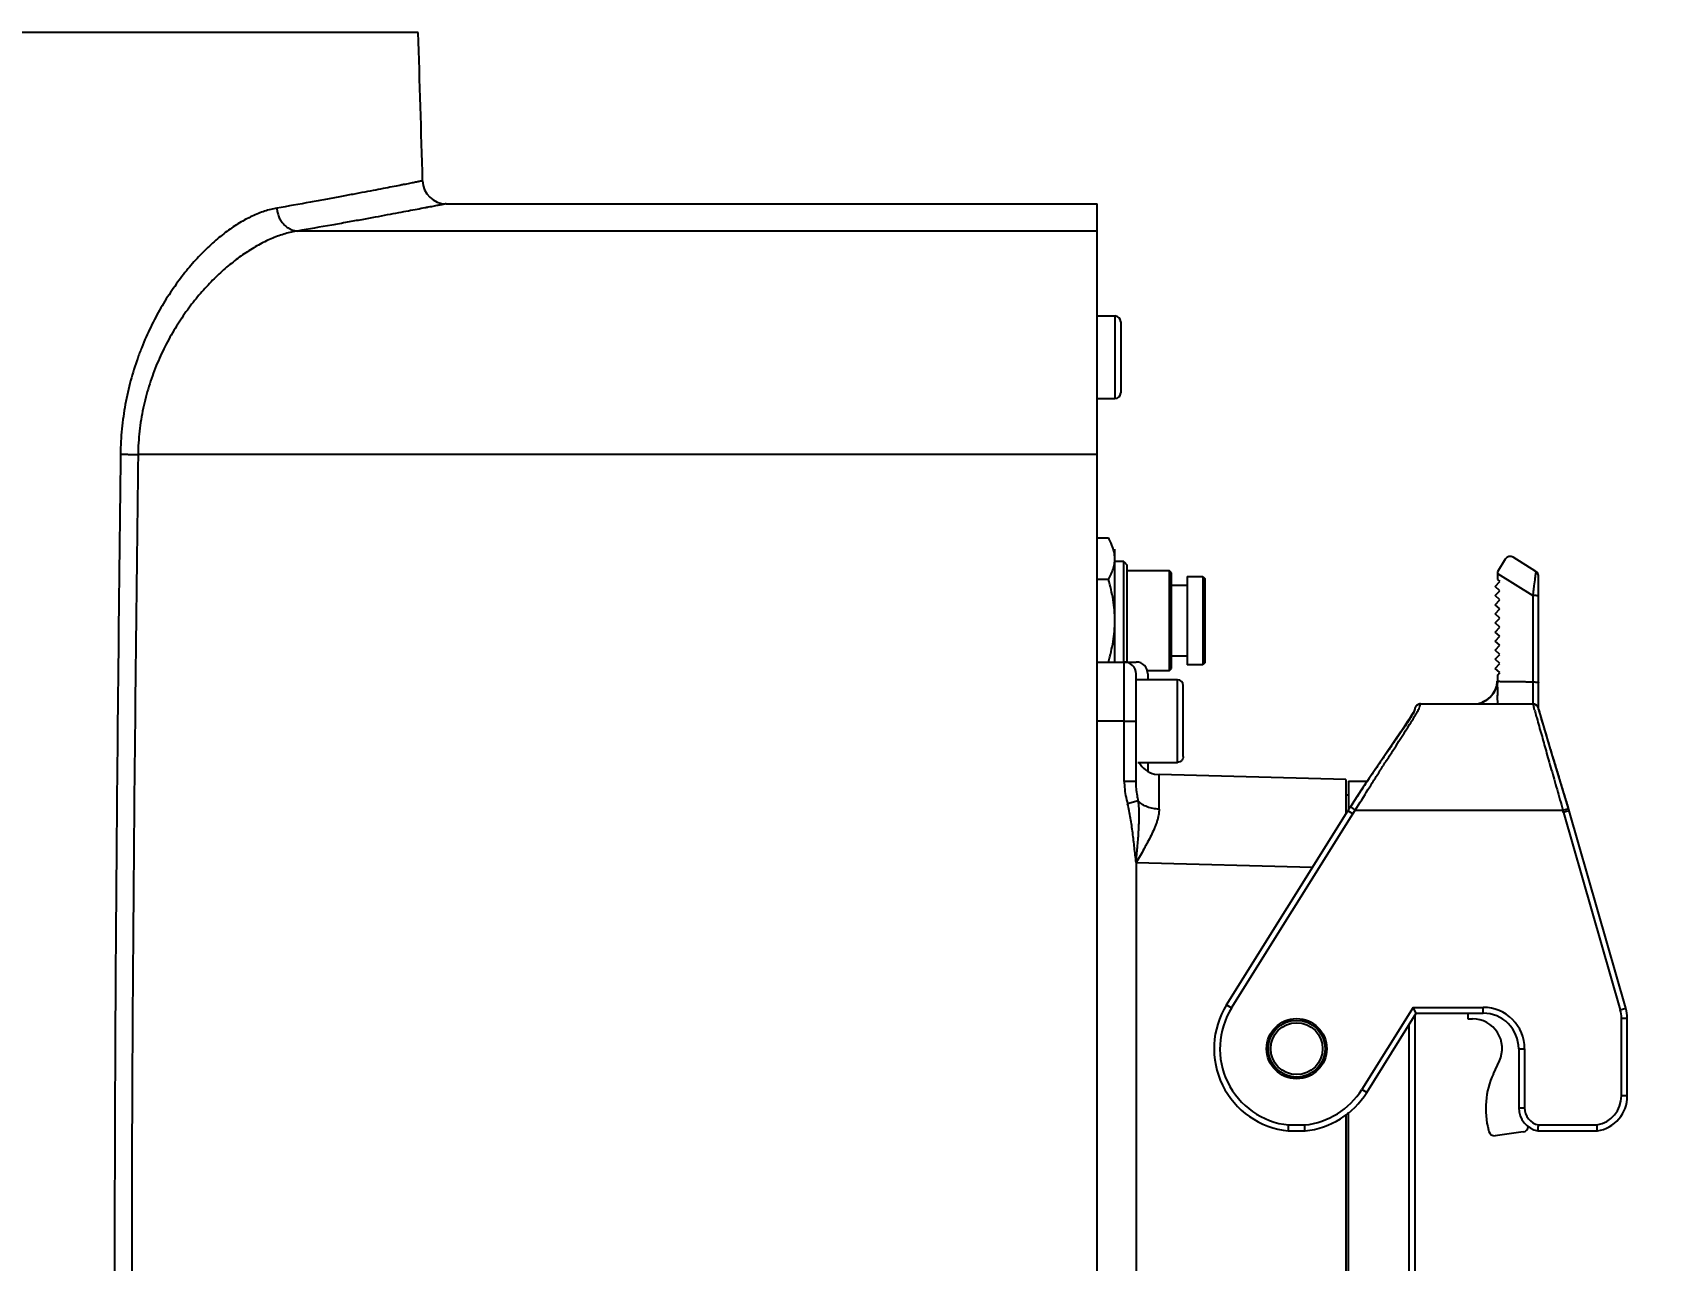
# Model space of a CAD drawing. Header units: millimetres. Extents: x 5828 to 6704, y 123 to 421.
# Drawn here: x 6562.44 to 6569.31, y 321.88 to 327.08 of the extents above; entities that cross this region are included whole.
import ezdxf

# ---------------------------------------------------------------- set-up
doc = ezdxf.new("R2010")
doc.units = ezdxf.units.MM
for name, color, linetype in [('外形图', 7, 'Continuous'), ('尺寸标注', 7, 'Continuous'), ('运动范围', 7, 'Continuous')]:
    doc.layers.add(name, color=color, linetype=linetype)
doc.styles.add('微软雅黑', font='msyh.ttc', dxfattribs={"height": 1.5})
doc.dimstyles.new('尺寸标注_1_20比例', dxfattribs={"dimtxt": 1.5, "dimasz": 1.25, "dimexe": 0.5, "dimexo": 0.4, "dimgap": 0.5, "dimtad": 1, "dimdec": 1, "dimlfac": 20, "dimdsep": 46, "dimtxsty": '微软雅黑', "dimcen": 0.09, "dimadec": 0, "dimazin": 0, "dimtp": 0.01, "dimtm": 0.01, "dimtfac": 1, "dimtdec": 1, "dimtofl": 0, "dimtmove": 0, "dimatfit": 3, "dimfxl": 1, "dimtolj": 1, "dimarcsym": 0})

# ---------------------------------------------------------------- blocks, each defined once
blk = doc.blocks.new('*D1138')
at = {"layer": 'Defpoints', "color": 0}
for p in [(6564.7628, 336.8553), (6566.9462, 316.8553), (6625.1281, 316.8553)]:
    blk.add_point(p, dxfattribs=at)
at = {"layer": '尺寸标注', "color": 0, "lineweight": -2}
for p, q in [((6565.1628, 336.8553), (6625.6281, 336.8553)), ((6625.1281, 335.6053), (6625.1281, 318.1053)), ((6567.3462, 316.8553), (6625.6281, 316.8553))]:
    blk.add_line(p, q, dxfattribs=at)
at = {"layer": '尺寸标注', "color": 0}
for points in [[(6625.3364, 335.6053), (6624.9197, 335.6053), (6625.1281, 336.8553)], [(6624.9197, 318.1053), (6625.3364, 318.1053), (6625.1281, 316.8553)]]:
    blk.add_solid(points, dxfattribs=at)
at = {"layer": '尺寸标注', "color": 0, "insert": (6623.8564, 326.8553), "char_height": 1.5, "attachment_point": 5, "rotation": 90, "style": '微软雅黑'}
blk.add_mtext('\\A1;\\A1;{\\fAlibaba PuHuiTi 3.0 55 Regular|b0|i0|c134|p18;400}', dxfattribs=at)
blk = doc.blocks.new('*D1143')
at = {"layer": 'Defpoints', "color": 0}
for p in [(6585.6452, 336.8553), (6559.0462, 313.4006), (6585.6452, 297.3862)]:
    blk.add_point(p, dxfattribs=at)
at = {"layer": '尺寸标注', "color": 0, "lineweight": -2}
for p, q in [((6585.6452, 336.4553), (6585.6452, 296.8862)), ((6559.0462, 313.0006), (6559.0462, 296.8862)), ((6560.2962, 297.3862), (6584.3952, 297.3862))]:
    blk.add_line(p, q, dxfattribs=at)
at = {"layer": '尺寸标注', "color": 0}
for points in [[(6560.2962, 297.5945), (6560.2962, 297.1779), (6559.0462, 297.3862)], [(6584.3952, 297.1779), (6584.3952, 297.5945), (6585.6452, 297.3862)]]:
    blk.add_solid(points, dxfattribs=at)
at = {"layer": '尺寸标注', "color": 0, "insert": (6572.0949, 298.6578), "char_height": 1.5, "attachment_point": 5, "style": '微软雅黑'}
blk.add_mtext('\\A1;\\A1;{\\fAlibaba PuHuiTi 3.0 55 Regular|b0|i0|c134|p18;532}', dxfattribs=at)
blk = doc.blocks.new('*D1157')
at = {"layer": 'Defpoints', "color": 0}
for p in [(6616.6112, 336.8553), (6559.0462, 313.0006), (6616.6112, 278.1994)]:
    blk.add_point(p, dxfattribs=at)
at = {"layer": '尺寸标注', "color": 0, "lineweight": -2}
for p, q in [((6616.6112, 336.4553), (6616.6112, 277.6994)), ((6559.0462, 312.6006), (6559.0462, 277.6994)), ((6560.2962, 278.1994), (6615.3612, 278.1994))]:
    blk.add_line(p, q, dxfattribs=at)
at = {"layer": '尺寸标注', "color": 0}
for points in [[(6560.2962, 278.4078), (6560.2962, 277.9911), (6559.0462, 278.1994)], [(6615.3612, 277.9911), (6615.3612, 278.4078), (6616.6112, 278.1994)]]:
    blk.add_solid(points, dxfattribs=at)
at = {"layer": '尺寸标注', "color": 0, "insert": (6587.8287, 279.479), "char_height": 1.5, "attachment_point": 5, "style": '微软雅黑'}
blk.add_mtext('\\A1;1151.3', dxfattribs=at)

msp = doc.modelspace()

# ---------------------------------------------------------------- linework, layer by layer
at = {"layer": '外形图', "linetype": 'ByBlock'}
for p, q in [((6564.0716, 327.081), (6554.0208, 327.081)), ((6564.1901, 326.3553), (6566.9462, 326.3553)), ((6566.9462, 316.8553), (6566.9462, 326.3553)), ((6566.9462, 326.2401), (6563.5606, 326.2401)), ((6566.9462, 325.8803), (6567.0212, 325.8803)), ((6567.0212, 325.8803), (6567.0212, 325.5303)), ((6567.0462, 325.8553), (6567.0462, 325.5553)), ((6566.9462, 325.5303), (6567.0212, 325.5303)), ((6566.9462, 325.2933), (6562.8851, 325.2933)), ((6566.9941, 324.9398), (6566.9462, 324.9398)), ((6567.0212, 324.4148), (6567.0212, 324.8929)), ((6567.0587, 324.8398), (6567.0212, 324.8398)), ((6567.0587, 324.8398), (6567.0737, 324.8248)), ((6567.0587, 324.4148), (6567.0587, 324.8398)), ((6567.0737, 324.4148), (6567.0737, 324.8248)), ((6568.674, 324.8506), (6568.6408, 324.7974)), ((6568.804, 324.7988), (6568.7084, 324.8585)), ((6566.9941, 324.7648), (6566.9462, 324.7648)), ((6567.0737, 324.8023), (6567.2507, 324.8023)), ((6567.2607, 324.7923), (6567.2507, 324.8023)), ((6567.2507, 324.8023), (6567.2507, 324.3773)), ((6567.2607, 324.3873), (6567.2607, 324.7923)), ((6567.3272, 324.7773), (6567.3937, 324.7773)), ((6567.3272, 324.7773), (6567.3272, 324.4023)), ((6567.3937, 324.7773), (6567.4037, 324.7673)), ((6567.3937, 324.7773), (6567.3937, 324.4023)), ((6567.4037, 324.4123), (6567.4037, 324.7673)), ((6568.6316, 324.7344), (6568.6508, 324.7552)), ((6568.6408, 324.7974), (6568.6408, 324.7644)), ((6568.6408, 324.7898), (6568.7908, 324.6961)), ((6568.6408, 324.7644), (6568.6508, 324.7552)), ((6568.804, 324.7988), (6568.8101, 324.7934)), ((6568.804, 324.7988), (6568.8101, 324.7934)), ((6568.8158, 324.2176), (6568.8158, 324.7776)), ((6567.2607, 324.7398), (6567.3272, 324.7398)), ((6568.6508, 324.7167), (6568.6316, 324.7344)), ((6568.6316, 324.6959), (6568.6508, 324.7167)), ((6568.6508, 324.6782), (6568.6316, 324.6959)), ((6568.6316, 324.6574), (6568.6508, 324.6782)), ((6568.7908, 324.6961), (6568.7908, 324.2373)), ((6568.7959, 324.7377), (6568.794, 324.7219)), ((6568.6508, 324.6397), (6568.6316, 324.6574)), ((6568.6316, 324.6189), (6568.6508, 324.6397)), ((6568.6508, 324.6012), (6568.6316, 324.6189)), ((6568.6316, 324.5804), (6568.6508, 324.6012)), ((6568.6508, 324.5627), (6568.6316, 324.5804)), ((6568.6316, 324.5419), (6568.6508, 324.5627)), ((6568.6508, 324.5242), (6568.6316, 324.5419)), ((6568.6316, 324.5034), (6568.6508, 324.5242)), ((6568.6508, 324.4857), (6568.6316, 324.5034)), ((6568.6316, 324.4649), (6568.6508, 324.4857)), ((6566.9462, 324.4148), (6567.1112, 324.4148)), ((6567.0612, 324.3867), (6567.0612, 324.4143)), ((6567.3272, 324.4398), (6567.2607, 324.4398)), ((6567.3937, 324.4023), (6567.3272, 324.4023)), ((6567.4037, 324.4123), (6567.3937, 324.4023)), ((6568.6508, 324.4472), (6568.6316, 324.4649)), ((6568.6316, 324.4264), (6568.6508, 324.4472)), ((6568.6508, 324.4087), (6568.6316, 324.4264)), ((6568.6316, 324.3879), (6568.6508, 324.4087)), ((6567.0612, 324.1646), (6567.0612, 324.3867)), ((6567.1112, 323.9084), (6567.1112, 324.3648)), ((6567.2862, 324.3398), (6567.1112, 324.3398)), ((6567.2507, 324.3773), (6567.1612, 324.3773)), ((6567.1612, 324.3648), (6567.1612, 324.3398)), ((6567.2507, 324.3773), (6567.2607, 324.3873)), ((6567.2862, 323.9898), (6567.2862, 324.3398)), ((6568.6508, 324.3703), (6568.6316, 324.3879)), ((6568.6408, 324.3593), (6568.6508, 324.3703)), ((6568.6408, 324.3594), (6568.6408, 324.3335)), ((6568.6408, 324.3335), (6568.6409, 324.3247)), ((6567.3112, 324.0148), (6567.3112, 324.3148)), ((6568.6098, 324.2654), (6568.6074, 324.2631)), ((6568.6242, 324.283), (6568.62, 324.2769)), ((6568.6251, 324.2844), (6568.6214, 324.2788)), ((6568.6291, 324.2915), (6568.6251, 324.2844)), ((6568.6318, 324.2973), (6568.629, 324.2914)), ((6568.6345, 324.3041), (6568.6318, 324.2974)), ((6568.6366, 324.311), (6568.6343, 324.3036)), ((6568.6368, 324.3117), (6568.6345, 324.3041)), ((6568.6385, 324.3189), (6568.6366, 324.311)), ((6568.6401, 324.3283), (6568.6385, 324.3189)), ((6568.6414, 324.3247), (6568.6409, 324.3275)), ((6568.3157, 324.2373), (6568.7909, 324.2373)), ((6568.7913, 324.2373), (6568.7909, 324.2373)), ((6568.7964, 324.2367), (6568.7909, 324.2373)), ((6568.7932, 324.2372), (6568.7913, 324.2373)), ((6568.8042, 324.2335), (6568.7932, 324.2372)), ((6568.8043, 324.2335), (6568.7964, 324.2367)), ((6568.8236, 324.1905), (6568.8158, 324.2176)), ((6568.8161, 324.2125), (6568.816, 324.2128)), ((6568.8203, 324.2021), (6568.8163, 324.2158)), ((6568.8179, 324.2104), (6568.817, 324.2135)), ((6567.0612, 324.1645), (6566.9462, 324.1644)), ((6567.0612, 324.1646), (6567.1112, 324.1648)), ((6567.0612, 323.9084), (6567.0612, 324.1645)), ((6568.242, 324.1337), (6568.2246, 324.1079)), ((6568.2537, 324.1513), (6568.2402, 324.131)), ((6568.261, 324.1624), (6568.252, 324.1487)), ((6568.2789, 324.1907), (6568.269, 324.1748)), ((6568.8666, 324.0461), (6568.8234, 324.1912)), ((6568.2131, 324.091), (6568.157, 324.0086)), ((6568.2311, 324.1175), (6568.2069, 324.0819)), ((6567.1189, 323.9898), (6567.2862, 323.9898)), ((6567.1612, 323.9898), (6567.1612, 323.9514)), ((6568.166, 324.0217), (6568.1306, 323.9699)), ((6568.9426, 323.7945), (6568.8666, 324.0461)), ((6567.1894, 323.9404), (6567.2086, 323.938)), ((6567.9987, 323.9173), (6567.2086, 323.938)), ((6568.1081, 323.9368), (6568.0732, 323.8846)), ((6568.1332, 323.9737), (6568.1052, 323.9325)), ((6567.1112, 323.9084), (6567.0612, 323.9084)), ((6567.9987, 323.9173), (6567.9987, 323.7699)), ((6567.9987, 323.8523), (6568.0112, 323.8523)), ((6568.0112, 323.9098), (6568.09, 323.9098)), ((6568.0112, 323.9098), (6568.0112, 323.7873)), ((6568.0732, 323.8846), (6568.0461, 323.8434)), ((6567.1205, 323.8274), (6567.0752, 323.8146)), ((6567.4944, 322.9628), (6568.008, 323.7848)), ((6568.0185, 323.8009), (6568.008, 323.7848)), ((6568.0292, 323.7715), (6568.008, 323.7848)), ((6568.0461, 323.8434), (6568.0185, 323.8009)), ((6568.0185, 323.8009), (6568.0394, 323.7873)), ((6568.0292, 323.7715), (6568.0394, 323.7873)), ((6568.0394, 323.7873), (6568.9187, 323.7873)), ((6568.9187, 323.7873), (6568.9426, 323.7945)), ((6568.9216, 323.7776), (6568.9187, 323.7873)), ((6568.9337, 323.7812), (6568.9216, 323.7776)), ((6568.9456, 323.7848), (6568.9337, 323.7812)), ((6568.9436, 323.7913), (6568.9426, 323.7945)), ((6568.9456, 323.7848), (6568.9436, 323.7913)), ((6569.1854, 322.9484), (6568.9456, 323.7848)), ((6567.5156, 322.9496), (6568.0292, 323.7715)), ((6568.9216, 323.7776), (6569.1614, 322.9415)), ((6567.1112, 323.5657), (6567.8588, 323.546)), ((6567.1112, 323.5657), (6567.1112, 319.6139)), ((6567.4944, 322.9628), (6567.5156, 322.9496)), ((6568.2838, 322.9523), (6568.0668, 322.6051)), ((6568.088, 322.5919), (6568.2976, 322.9273)), ((6568.2838, 322.9523), (6568.5812, 322.9523)), ((6568.2976, 322.9273), (6568.2838, 322.9523)), ((6568.2912, 322.917), (6568.2912, 320.2626)), ((6568.2976, 322.9273), (6568.5812, 322.9273)), ((6568.516, 322.9273), (6568.5161, 322.9034)), ((6568.5161, 322.9034), (6568.5361, 322.9034)), ((6568.5812, 322.9398), (6568.5812, 322.9523)), ((6568.5812, 322.9273), (6568.5812, 322.9398)), ((6569.1614, 322.9415), (6569.1854, 322.9484)), ((6569.1662, 322.9071), (6569.1912, 322.9071)), ((6569.1662, 322.5773), (6569.1662, 322.9071)), ((6569.1912, 322.5773), (6569.1912, 322.9071)), ((6568.2658, 322.8764), (6568.2658, 320.3032)), ((6568.7312, 322.7773), (6568.7562, 322.7773)), ((6568.7312, 322.7773), (6568.7312, 322.5273)), ((6568.7562, 322.7773), (6568.7562, 322.5273)), ((6568.6242, 322.671), (6568.6496, 322.7257)), ((6568.088, 322.5919), (6568.0668, 322.6051)), ((6569.1912, 322.5773), (6569.1662, 322.5773)), ((6567.9987, 322.4981), (6567.9987, 320.6816)), ((6568.0112, 320.6717), (6568.0112, 322.508)), ((6568.7312, 322.5273), (6568.7562, 322.5273)), ((6567.7557, 322.4291), (6567.8267, 322.4291)), ((6567.757, 322.4541), (6567.8254, 322.4541)), ((6568.6036, 322.4325), (6568.6051, 322.427)), ((6568.75, 322.4246), (6568.6317, 322.4086)), ((6568.8123, 322.4291), (6569.0644, 322.4291)), ((6568.8148, 322.4541), (6569.0625, 322.4542))]:
    msp.add_line(p, q, dxfattribs=at)
for points in [[(6568.6073, 324.2631), (6568.6055, 324.2614), (6568.6002, 324.2572), (6568.5948, 324.2534), (6568.5892, 324.25)], [(6568.6074, 324.2631), (6568.604, 324.2601), (6568.5992, 324.2564), (6568.5943, 324.2531)], [(6568.6214, 324.2788), (6568.6174, 324.2735), (6568.6131, 324.2687), (6568.6098, 324.2654)], [(6568.629, 324.2914), (6568.6281, 324.2896), (6568.6242, 324.283)], [(6568.2908, 324.2153), (6568.2907, 324.2149), (6568.2905, 324.2143), (6568.2903, 324.2134), (6568.2899, 324.2121), (6568.2893, 324.2105), (6568.2884, 324.2084), (6568.2872, 324.2058), (6568.2857, 324.2027), (6568.2838, 324.1992), (6568.2815, 324.1952), (6568.2789, 324.1907)], [(6568.2941, 324.2249), (6568.2917, 324.2196), (6568.291, 324.2168), (6568.2908, 324.2153)], [(6568.3073, 324.2359), (6568.3024, 324.2335), (6568.2979, 324.2299), (6568.2941, 324.2249)], [(6568.3157, 324.2373), (6568.3123, 324.2371), (6568.3073, 324.2359)], [(6568.5893, 324.2501), (6568.5836, 324.2471), (6568.5779, 324.2446), (6568.5763, 324.244)], [(6568.5842, 324.2474), (6568.5792, 324.2451), (6568.5763, 324.244)], [(6568.8163, 324.216), (6568.8156, 324.2184), (6568.8145, 324.2212), (6568.8117, 324.2265), (6568.8042, 324.2335)], [(6568.8163, 324.2158), (6568.8158, 324.2177), (6568.8151, 324.2198), (6568.8138, 324.2228), (6568.8105, 324.228), (6568.8043, 324.2335)], [(6568.269, 324.1748), (6568.2652, 324.1688), (6568.261, 324.1624)]]:
    msp.add_lwpolyline(points, dxfattribs=at)
for radius in [0.1275, 0.12, 0.11]:
    msp.add_circle((6567.7912, 322.7773), radius, dxfattribs=at)
for centre, radius, start, end in [((6338.7433, 320.1286), 225.4355, 1.607466, 1.767292), ((6564.1901, 326.4553), 0.1, 181.6084, 270), ((6567.0212, 325.8553), 0.025, 0, 90), ((6567.0212, 325.5553), 0.025, 270, 0), ((6568.6952, 324.8373), 0.025, 58, 147.9996), ((6575.4501, 323.9118), 6.7052, 172.63878, 172.92438), ((6568.7908, 324.7776), 0.025, 0, 39.36516), ((6567.0612, 324.3648), 0.05, 0, 90), ((6567.1112, 324.3648), 0.05, 0, 90), ((6567.2862, 324.3148), 0.025, 0, 90), ((6568.5408, 324.3373), 0.1, 270.00168, 357.80029), ((6565.3952, 323.2705), 3.5309, 15.44682, 15.6381), ((6595.2643, 331.5719), 27.4704, 195.61467, 195.76692), ((6542.3847, 316.21), 27.6168, 16.61299, 16.75913), ((6567.2112, 324.038), 0.1, 209.00229, 257.37763), ((6575.8051, 318.7587), 9.2767, 146.53448, 147.07513), ((6546.7599, 317.1356), 23.1607, 16.70886, 16.84614), ((6567.7912, 322.7773), 0.35, 148, 264.17769), ((6567.7912, 322.7773), 0.325, 147.98995, 263.95924), ((6568.5362, 322.7784), 0.125, 335.07622, 90.07622), ((6568.5812, 322.7773), 0.175, 359.9986, 90.00561), ((6568.5812, 322.7773), 0.15, 0, 90.00602), ((6569.0412, 322.9071), 0.125, 0.00078, 16.0026), ((6569.0412, 322.9071), 0.15, 0, 16), ((6568.9416, 322.5235), 0.35, 155.07622, 195.07622), ((6567.7912, 322.7773), 0.325, 276.03899, 328.0018), ((6567.7912, 322.7773), 0.35, 275.82222, 328), ((6569.0412, 322.5773), 0.125, 279.82321, 0.00044), ((6569.0412, 322.5773), 0.15, 278.89869, 0), ((6568.8312, 322.5273), 0.1, 180, 259.09589), ((6568.8312, 322.5273), 0.075, 179.99593, 257.40223), ((6568.6292, 322.4335), 0.025, 195.07622, 275.60369), ((6568.7467, 322.4493), 0.025, 277.67622, 354.74987)]:
    msp.add_arc(centre, radius, start, end, dxfattribs=at)
for points, knots in [([(6564.0902, 326.4525), (6564.0902, 326.4525), (6564.0901, 326.4525), (6564.09, 326.4524), (6564.0898, 326.4524), (6564.0895, 326.4523), (6564.0892, 326.4523), (6564.0886, 326.4521), (6564.0876, 326.452), (6564.0862, 326.4517), (6564.0845, 326.4513), (6564.0825, 326.4509), (6564.0802, 326.4505), (6564.0776, 326.45), (6564.0735, 326.4492), (6564.0676, 326.448), (6564.0596, 326.4464), (6564.0503, 326.4446), (6564.0399, 326.4425), (6564.0282, 326.4402), (6564.0153, 326.4377), (6563.9957, 326.4338), (6563.9682, 326.4285), (6563.9316, 326.4214), (6563.8902, 326.4134), (6563.8441, 326.4047), (6563.7933, 326.3951), (6563.738, 326.3847), (6563.678, 326.3737), (6563.5892, 326.3575), (6563.5203, 326.3452), (6563.4729, 326.3369)], [0, 0, 0, 0, 0.000063, 0.00025, 0.000563, 0.001002, 0.001565, 0.002253, 0.004006, 0.006259, 0.009012, 0.012265, 0.016018, 0.020271, 0.025023, 0.036023, 0.049015, 0.063995, 0.080959, 0.099902, 0.120817, 0.1437, 0.195336, 0.25475, 0.321871, 0.396622, 0.478917, 0.56866, 0.665752, 0.770084, 1, 1, 1, 1]), ([(6563.4729, 326.3369), (6563.4554, 326.3339), (6563.4291, 326.3271), (6563.3946, 326.3146), (6563.3682, 326.3031), (6563.3415, 326.2897), (6563.3147, 326.2744), (6563.2879, 326.2572), (6563.261, 326.2382), (6563.2342, 326.2174), (6563.198, 326.1869), (6563.1532, 326.1441), (6563.1106, 326.0969), (6563.0772, 326.0559), (6563.0437, 326.0115), (6563.0033, 325.9518), (6562.9586, 325.8744), (6562.925, 325.8053), (6562.9005, 325.747), (6562.8773, 325.6856), (6562.8524, 325.6056), (6562.8336, 325.5226), (6562.8226, 325.4542), (6562.8163, 325.4019), (6562.8123, 325.349), (6562.8112, 325.3136), (6562.811, 325.2958)], [0, 0, 0, 0, 0.040488, 0.061714, 0.083649, 0.106324, 0.129766, 0.153992, 0.179013, 0.204833, 0.231455, 0.287091, 0.345902, 0.376488, 0.407846, 0.472834, 0.540791, 0.611607, 0.648048, 0.685141, 0.761136, 0.839273, 0.879012, 0.9191, 0.959459, 1, 1, 1, 1]), ([(6563.4729, 326.3369), (6563.4733, 326.3307), (6563.4751, 326.3183), (6563.4808, 326.3005), (6563.4893, 326.2841), (6563.5002, 326.2696), (6563.5133, 326.2575), (6563.5256, 326.2497), (6563.5361, 326.2451), (6563.5441, 326.2426), (6563.5523, 326.2408), (6563.5578, 326.2403), (6563.5606, 326.2401)], [0, 0, 0, 0, 0.131298, 0.262221, 0.391747, 0.519016, 0.643447, 0.764827, 0.824495, 0.883514, 0.941978, 1, 1, 1, 1]), ([(6564.1901, 326.3553), (6564.1901, 326.3553), (6564.1901, 326.3553), (6564.1899, 326.3552), (6564.1897, 326.3552), (6564.1895, 326.3551), (6564.1891, 326.3551), (6564.1885, 326.355), (6564.1875, 326.3548), (6564.1861, 326.3545), (6564.1844, 326.3542), (6564.1823, 326.3538), (6564.18, 326.3533), (6564.1773, 326.3528), (6564.1731, 326.352), (6564.1671, 326.3508), (6564.1589, 326.3492), (6564.1495, 326.3474), (6564.1388, 326.3453), (6564.1269, 326.3431), (6564.1138, 326.3405), (6564.0938, 326.3367), (6564.0657, 326.3314), (6564.0283, 326.3243), (6563.9861, 326.3164), (6563.9391, 326.3076), (6563.8873, 326.2981), (6563.8308, 326.2878), (6563.7697, 326.2767), (6563.6791, 326.2606), (6563.6089, 326.2484), (6563.5606, 326.2401)], [0, 0, 0, 0, 0.000063, 0.000251, 0.000564, 0.001003, 0.001567, 0.002256, 0.004009, 0.006263, 0.009017, 0.012272, 0.016026, 0.020279, 0.025033, 0.036037, 0.049034, 0.06402, 0.08099, 0.099939, 0.120862, 0.143751, 0.1954, 0.254827, 0.32196, 0.39672, 0.479018, 0.56876, 0.665842, 0.770156, 1, 1, 1, 1]), ([(6563.5606, 326.2401), (6563.5431, 326.2374), (6563.5074, 326.2293), (6563.4544, 326.2104), (6563.4007, 326.1848), (6563.3467, 326.1526), (6563.2927, 326.114), (6563.2392, 326.0691), (6563.1867, 326.018), (6563.1356, 325.9606), (6563.0867, 325.8971), (6563.0406, 325.8273), (6562.9984, 325.7514), (6562.9609, 325.6694), (6562.9295, 325.5817), (6562.9095, 325.5049), (6562.8976, 325.4413), (6562.8909, 325.3925), (6562.8866, 325.3431), (6562.8854, 325.31), (6562.8851, 325.2933)], [0, 0, 0, 0, 0.042713, 0.087794, 0.135486, 0.185918, 0.239153, 0.295203, 0.354061, 0.415703, 0.480104, 0.54723, 0.617034, 0.689434, 0.764277, 0.841294, 0.880502, 0.920078, 0.959942, 1, 1, 1, 1]), ([(6562.811, 325.2958), (6562.8037, 324.6593), (6562.7934, 323.7043), (6562.786, 322.4309), (6562.7851, 321.4755), (6562.79, 320.52), (6562.8022, 319.5644), (6562.8229, 318.609), (6562.843, 317.9721), (6562.8549, 317.6538)], [0, 0, 0, 0, 0.249878, 0.374856, 0.499857, 0.624875, 0.749907, 0.87495, 1, 1, 1, 1]), ([(6562.811, 325.2958), (6562.8161, 325.2955), (6562.8273, 325.2949), (6562.8451, 325.2942), (6562.8647, 325.2937), (6562.8782, 325.2934), (6562.8851, 325.2933)], [0, 0, 0, 0, 0.209448, 0.453141, 0.720524, 1, 1, 1, 1]), ([(6562.8851, 325.2933), (6562.8775, 324.6571), (6562.8667, 323.7026), (6562.8588, 322.4298), (6562.8576, 321.4749), (6562.8624, 320.5199), (6562.8725, 319.724), (6562.8849, 319.0873), (6562.8965, 318.6098), (6562.9105, 318.1324), (6562.9216, 317.8141), (6562.9275, 317.655)], [0, 0, 0, 0, 0.249874, 0.374852, 0.499852, 0.624871, 0.749904, 0.812425, 0.874949, 0.937474, 1, 1, 1, 1]), ([(6567.0089, 324.9101), (6567.0079, 324.9126), (6567.0035, 324.9228), (6566.9983, 324.9326), (6566.9941, 324.9398)], [0, 0, 0, 0, 0.24569, 1, 1, 1, 1]), ([(6567.0212, 324.8523), (6567.0212, 324.8621), (6567.0189, 324.8819), (6567.0127, 324.9008), (6567.0089, 324.9101)], [0, 0, 0, 0, 0.492265, 1, 1, 1, 1]), ([(6566.9941, 324.7648), (6566.9982, 324.7718), (6567.0056, 324.7859), (6567.0143, 324.8077), (6567.0199, 324.8299), (6567.0212, 324.8449), (6567.0212, 324.8523)], [0, 0, 0, 0, 0.261623, 0.514472, 0.759587, 1, 1, 1, 1]), ([(6567.0212, 324.5898), (6567.0212, 324.6046), (6567.0199, 324.6342), (6567.0126, 324.693), (6567.0023, 324.7364), (6566.9941, 324.7648)], [0, 0, 0, 0, 0.250052, 0.500121, 1, 1, 1, 1]), ([(6568.804, 324.7988), (6568.804, 324.7988), (6568.804, 324.7987), (6568.804, 324.7987), (6568.8039, 324.7985), (6568.8039, 324.7982), (6568.8038, 324.7977), (6568.8036, 324.7968), (6568.8035, 324.7958), (6568.8033, 324.7945), (6568.8031, 324.793), (6568.8028, 324.7913), (6568.8026, 324.7893), (6568.8022, 324.7864), (6568.8016, 324.7822), (6568.8009, 324.7768), (6568.8004, 324.7729), (6568.8001, 324.7709)], [0, 0, 0, 0, 0.001067, 0.004192, 0.009502, 0.01699, 0.038419, 0.06829, 0.106399, 0.152542, 0.20651, 0.268094, 0.337085, 0.41322, 0.585503, 0.782059, 1, 1, 1, 1]), ([(6568.794, 324.7219), (6568.7937, 324.7198), (6568.7926, 324.7112), (6568.7916, 324.7026), (6568.7908, 324.6961)], [0, 0, 0, 0, 0.246452, 1, 1, 1, 1]), ([(6568.8158, 324.6944), (6568.8158, 324.6944), (6568.8156, 324.6946), (6568.8153, 324.6947), (6568.8147, 324.6949), (6568.8134, 324.6951), (6568.8114, 324.6954), (6568.8082, 324.6956), (6568.8044, 324.6959), (6568.8, 324.696), (6568.7954, 324.6961), (6568.7923, 324.6961), (6568.7908, 324.6961)], [0, 0, 0, 0, 0.007822, 0.02326, 0.047368, 0.080258, 0.17211, 0.297979, 0.454946, 0.63254, 0.818364, 1, 1, 1, 1]), ([(6566.9941, 324.4148), (6567.0023, 324.4433), (6567.0126, 324.4866), (6567.0199, 324.5454), (6567.0212, 324.575), (6567.0212, 324.5898)], [0, 0, 0, 0, 0.499876, 0.749946, 1, 1, 1, 1]), ([(6568.6408, 324.3335), (6568.647, 324.3332), (6568.6595, 324.3327), (6568.6783, 324.3321), (6568.697, 324.3318), (6568.7158, 324.3319), (6568.7345, 324.332), (6568.7533, 324.3318), (6568.7721, 324.3312), (6568.7846, 324.3306), (6568.7908, 324.3303)], [0, 0, 0, 0, 0.125005, 0.250009, 0.375002, 0.5, 0.624998, 0.749991, 0.874995, 1, 1, 1, 1]), ([(6568.7908, 324.3303), (6568.7924, 324.3303), (6568.7956, 324.3303), (6568.8002, 324.3302), (6568.8045, 324.3301), (6568.8083, 324.3299), (6568.8113, 324.3296), (6568.8134, 324.3294), (6568.8146, 324.3291), (6568.8153, 324.329), (6568.8156, 324.3288), (6568.8158, 324.3287), (6568.8158, 324.3286)], [0, 0, 0, 0, 0.192499, 0.379152, 0.551367, 0.701911, 0.825664, 0.917901, 0.951242, 0.975833, 0.991715, 1, 1, 1, 1]), ([(6568.6405, 324.3247), (6568.6405, 324.3228), (6568.6406, 324.3151), (6568.6409, 324.3075), (6568.641, 324.3018)], [0, 0, 0, 0, 0.254666, 1, 1, 1, 1]), ([(6568.6408, 324.2754), (6568.6407, 324.2726), (6568.6407, 324.2673), (6568.6407, 324.2597), (6568.6408, 324.2541), (6568.6408, 324.25), (6568.6408, 324.2474), (6568.6408, 324.2451), (6568.6408, 324.2431), (6568.6408, 324.2414), (6568.6408, 324.2401), (6568.6408, 324.2393), (6568.6408, 324.2388), (6568.6408, 324.2383), (6568.6408, 324.238), (6568.6408, 324.2377), (6568.6408, 324.2375), (6568.6408, 324.2374), (6568.6408, 324.2374), (6568.6408, 324.2373), (6568.6408, 324.2373), (6568.6408, 324.2373)], [0, 0, 0, 0, 0.221856, 0.420338, 0.592758, 0.668427, 0.736782, 0.797628, 0.850767, 0.896007, 0.933216, 0.948781, 0.962305, 0.973778, 0.98319, 0.990528, 0.995783, 0.997626, 0.998944, 0.999736, 1, 1, 1, 1]), ([(6568.641, 324.3018), (6568.6411, 324.2972), (6568.6411, 324.2884), (6568.6408, 324.2796), (6568.6408, 324.2754)], [0, 0, 0, 0, 0.521832, 1, 1, 1, 1]), ([(6568.2885, 324.2061), (6568.288, 324.2046), (6568.2865, 324.2013), (6568.2824, 324.1932), (6568.2786, 324.1868), (6568.2758, 324.1822)], [0, 0, 0, 0, 0.175926, 0.401258, 1, 1, 1, 1]), ([(6568.2907, 324.2127), (6568.2907, 324.2127), (6568.2907, 324.2128), (6568.2906, 324.2128), (6568.2906, 324.2127), (6568.2906, 324.2127), (6568.2905, 324.2125), (6568.2905, 324.2123), (6568.2904, 324.2121), (6568.2904, 324.2118), (6568.2902, 324.2112), (6568.29, 324.2104), (6568.2896, 324.2092), (6568.2892, 324.2077), (6568.2888, 324.2066), (6568.2885, 324.2061)], [0, 0, 0, 0, 0.009776, 0.014397, 0.018601, 0.024808, 0.043668, 0.071394, 0.108144, 0.154037, 0.209188, 0.347756, 0.524912, 0.741869, 1, 1, 1, 1]), ([(6568.2886, 324.1808), (6568.2911, 324.185), (6568.2959, 324.193), (6568.3039, 324.2069), (6568.3089, 324.2168), (6568.3115, 324.223)], [0, 0, 0, 0, 0.311016, 0.583549, 1, 1, 1, 1]), ([(6568.2943, 324.2251), (6568.2931, 324.2232), (6568.2914, 324.2191), (6568.2907, 324.2148), (6568.2907, 324.2127)], [0, 0, 0, 0, 0.516122, 1, 1, 1, 1]), ([(6568.3037, 324.2342), (6568.3018, 324.2332), (6568.2981, 324.2306), (6568.2954, 324.227), (6568.2943, 324.2251)], [0, 0, 0, 0, 0.499918, 1, 1, 1, 1]), ([(6568.3031, 324.2338), (6568.305, 324.235), (6568.3092, 324.2367), (6568.3136, 324.2373), (6568.3157, 324.2373)], [0, 0, 0, 0, 0.516176, 1, 1, 1, 1]), ([(6568.3157, 324.2373), (6568.3137, 324.2373), (6568.3095, 324.2367), (6568.3056, 324.2352), (6568.3037, 324.2342)], [0, 0, 0, 0, 0.483939, 1, 1, 1, 1]), ([(6568.3115, 324.223), (6568.3119, 324.2241), (6568.3127, 324.2261), (6568.3137, 324.229), (6568.3144, 324.2315), (6568.3149, 324.2333), (6568.3151, 324.2345), (6568.3153, 324.2352), (6568.3154, 324.2359), (6568.3155, 324.2364), (6568.3155, 324.2368), (6568.3156, 324.2371), (6568.3156, 324.2372), (6568.3157, 324.2373), (6568.3157, 324.2373)], [0, 0, 0, 0, 0.238744, 0.443312, 0.614585, 0.753546, 0.811164, 0.860979, 0.903063, 0.937478, 0.964272, 0.983494, 0.995235, 1, 1, 1, 1]), ([(6568.7909, 324.2373), (6568.7909, 324.2373), (6568.7909, 324.2373), (6568.791, 324.2372), (6568.7911, 324.237), (6568.7912, 324.2368), (6568.7913, 324.2363), (6568.7915, 324.2358), (6568.7917, 324.2352), (6568.7919, 324.2344), (6568.7923, 324.2331), (6568.7928, 324.2313), (6568.7936, 324.2287), (6568.7944, 324.2257), (6568.795, 324.2235), (6568.7954, 324.2223)], [0, 0, 0, 0, 0.001571, 0.004915, 0.01734, 0.037515, 0.065452, 0.101141, 0.144566, 0.195709, 0.254551, 0.395251, 0.566503, 0.768141, 1, 1, 1, 1]), ([(6568.8036, 324.2338), (6568.8017, 324.2349), (6568.7977, 324.2366), (6568.7934, 324.2373), (6568.7913, 324.2373)], [0, 0, 0, 0, 0.515191, 1, 1, 1, 1]), ([(6568.7985, 324.211), (6568.7992, 324.2086), (6568.8023, 324.1975), (6568.8053, 324.1865), (6568.8077, 324.1778)], [0, 0, 0, 0, 0.214361, 1, 1, 1, 1]), ([(6568.8126, 324.2248), (6568.8115, 324.2267), (6568.809, 324.2302), (6568.8055, 324.2328), (6568.8036, 324.2338)], [0, 0, 0, 0, 0.500003, 1, 1, 1, 1]), ([(6568.816, 324.2128), (6568.8159, 324.2148), (6568.8153, 324.219), (6568.8136, 324.2229), (6568.8126, 324.2248)], [0, 0, 0, 0, 0.484007, 1, 1, 1, 1]), ([(6568.8177, 324.209), (6568.8176, 324.2093), (6568.8174, 324.2099), (6568.8172, 324.2108), (6568.8169, 324.2114), (6568.8167, 324.212), (6568.8165, 324.2124), (6568.8163, 324.2127), (6568.8162, 324.2129), (6568.8161, 324.2129), (6568.816, 324.2128)], [0, 0, 0, 0, 0.235614, 0.438224, 0.60802, 0.745269, 0.850427, 0.924456, 0.970207, 1, 1, 1, 1]), ([(6568.8284, 324.1732), (6568.8272, 324.1773), (6568.825, 324.1848), (6568.8219, 324.1949), (6568.8196, 324.2027), (6568.8183, 324.2072), (6568.8177, 324.209)], [0, 0, 0, 0, 0.345062, 0.627871, 0.846694, 1, 1, 1, 1]), ([(6568.2758, 324.1822), (6568.2734, 324.1783), (6568.2682, 324.1702), (6568.2562, 324.1519), (6568.2427, 324.132), (6568.2279, 324.1105), (6568.2155, 324.0927), (6568.2025, 324.074), (6568.189, 324.0543), (6568.1749, 324.0339), (6568.1552, 324.0053), (6568.1295, 323.9681), (6568.0981, 323.9219), (6568.077, 323.8903), (6568.0664, 323.8742)], [0, 0, 0, 0, 0.036396, 0.078208, 0.175676, 0.23033, 0.288568, 0.349957, 0.414076, 0.480668, 0.549607, 0.693844, 0.844671, 1, 1, 1, 1]), ([(6568.2464, 324.1137), (6568.2541, 324.1257), (6568.2683, 324.1479), (6568.2822, 324.1703), (6568.2886, 324.1808)], [0, 0, 0, 0, 0.538268, 1, 1, 1, 1]), ([(6568.0394, 323.7873), (6568.0576, 323.817), (6568.0849, 323.8611), (6568.1214, 323.9191), (6568.1483, 323.9613), (6568.1746, 324.002), (6568.1998, 324.0411), (6568.2236, 324.0782), (6568.239, 324.1021), (6568.2464, 324.1137)], [0, 0, 0, 0, 0.269964, 0.402548, 0.532286, 0.658148, 0.778957, 0.893375, 1, 1, 1, 1]), ([(6568.8275, 324.1075), (6568.834, 324.0845), (6568.844, 324.0487), (6568.858, 323.9995), (6568.8695, 323.9594), (6568.8815, 323.9178), (6568.8936, 323.8749), (6568.906, 323.8313), (6568.9144, 323.802), (6568.9187, 323.7873)], [0, 0, 0, 0, 0.215673, 0.335087, 0.46064, 0.591172, 0.725502, 0.862265, 1, 1, 1, 1]), ([(6568.9066, 323.9135), (6568.9012, 323.9314), (6568.8907, 323.966), (6568.8712, 324.0301), (6568.8574, 324.0763), (6568.8487, 324.1057)], [0, 0, 0, 0, 0.278744, 0.541376, 1, 1, 1, 1]), ([(6567.3112, 324.0148), (6567.3112, 324.0116), (6567.3102, 324.0066), (6567.3071, 324.0008), (6567.304, 323.997), (6567.3002, 323.9939), (6567.2944, 323.9908), (6567.2894, 323.9898), (6567.2862, 323.9898)], [0, 0, 0, 0, 0.249107, 0.374696, 0.499981, 0.625268, 0.750864, 1, 1, 1, 1]), ([(6567.2088, 323.7921), (6567.2087, 323.8028), (6567.2086, 323.8233), (6567.2085, 323.8481), (6567.2084, 323.8661), (6567.2084, 323.8782), (6567.2084, 323.8892), (6567.2084, 323.8992), (6567.2083, 323.9081), (6567.2083, 323.9158), (6567.2084, 323.9216), (6567.2084, 323.9256), (6567.2084, 323.9282), (6567.2084, 323.9305), (6567.2084, 323.9324), (6567.2084, 323.9341), (6567.2085, 323.9355), (6567.2085, 323.9364), (6567.2085, 323.937), (6567.2085, 323.9374), (6567.2085, 323.9376), (6567.2085, 323.9378), (6567.2086, 323.9379), (6567.2086, 323.938), (6567.2086, 323.938)], [0, 0, 0, 0, 0.221457, 0.419924, 0.509532, 0.592325, 0.668061, 0.736499, 0.79741, 0.850616, 0.895951, 0.915615, 0.933249, 0.948834, 0.962362, 0.973826, 0.98322, 0.990538, 0.993416, 0.995773, 0.997608, 0.998922, 0.999715, 1, 1, 1, 1]), ([(6567.0612, 323.9084), (6567.0612, 323.9004), (6567.062, 323.8806), (6567.0664, 323.8492), (6567.0719, 323.826), (6567.0752, 323.8146)], [0, 0, 0, 0, 0.250031, 0.625009, 1, 1, 1, 1]), ([(6567.1205, 323.8274), (6567.1191, 323.8343), (6567.114, 323.861), (6567.1112, 323.8882), (6567.1112, 323.9084)], [0, 0, 0, 0, 0.258128, 1, 1, 1, 1]), ([(6568.9266, 323.8476), (6568.9249, 323.8532), (6568.9183, 323.8752), (6568.9116, 323.8971), (6568.9066, 323.9135)], [0, 0, 0, 0, 0.252885, 1, 1, 1, 1]), ([(6567.1112, 323.5657), (6567.1101, 323.5761), (6567.1078, 323.597), (6567.1042, 323.6282), (6567.1006, 323.6595), (6567.097, 323.6907), (6567.0929, 323.7219), (6567.088, 323.753), (6567.0821, 323.7839), (6567.0776, 323.8044), (6567.0752, 323.8146)], [0, 0, 0, 0, 0.124985, 0.249973, 0.374974, 0.499985, 0.624975, 0.749967, 0.874989, 1, 1, 1, 1]), ([(6567.1111, 323.5656), (6567.1132, 323.5869), (6567.1163, 323.6189), (6567.1197, 323.6617), (6567.1215, 323.6885), (6567.1228, 323.71), (6567.1235, 323.7262), (6567.124, 323.7425), (6567.1243, 323.7589), (6567.1243, 323.7755), (6567.1239, 323.7924), (6567.1228, 323.8097), (6567.1214, 323.8215), (6567.1205, 323.8274)], [0, 0, 0, 0, 0.244853, 0.367417, 0.490278, 0.551877, 0.613661, 0.67572, 0.738162, 0.801116, 0.865152, 0.93112, 1, 1, 1, 1]), ([(6567.2088, 323.7921), (6567.209, 323.783), (6567.2073, 323.7691), (6567.2028, 323.751), (6567.1985, 323.7369), (6567.1934, 323.7228), (6567.1857, 323.7038), (6567.1747, 323.6799), (6567.1625, 323.6563), (6567.1522, 323.6372), (6567.1417, 323.6181), (6567.1281, 323.5941), (6567.1169, 323.5751), (6567.1112, 323.5656)], [0, 0, 0, 0, 0.109146, 0.166669, 0.22569, 0.286018, 0.347551, 0.473592, 0.602701, 0.668147, 0.734036, 0.86673, 1, 1, 1, 1]), ([(6567.2088, 323.7921), (6567.2002, 323.7922), (6567.1828, 323.7938), (6567.1515, 323.8022), (6567.1297, 323.8154), (6567.1205, 323.8274)], [0, 0, 0, 0, 0.263888, 0.533159, 1, 1, 1, 1]), ([(6567.7557, 322.4291), (6567.7558, 322.4298), (6567.756, 322.4312), (6567.7562, 322.4336), (6567.7564, 322.4381), (6567.7566, 322.4451), (6567.7568, 322.4509), (6567.757, 322.4541)], [0, 0, 0, 0, 0.076909, 0.169309, 0.293591, 0.61828, 1, 1, 1, 1]), ([(6567.8267, 322.4291), (6567.8266, 322.4298), (6567.8263, 322.4322), (6567.8261, 322.4374), (6567.8258, 322.4451), (6567.8256, 322.4509), (6567.8254, 322.4541)], [0, 0, 0, 0, 0.076734, 0.293407, 0.618194, 1, 1, 1, 1]), ([(6568.8123, 322.4291), (6568.8123, 322.4293), (6568.8125, 322.4299), (6568.8129, 322.4313), (6568.8133, 322.4336), (6568.8136, 322.4367), (6568.8139, 322.4404), (6568.8142, 322.4463), (6568.8145, 322.451), (6568.8148, 322.4541)], [0, 0, 0, 0, 0.020274, 0.078561, 0.171518, 0.295731, 0.446726, 0.619556, 1, 1, 1, 1]), ([(6569.0644, 322.4291), (6569.0644, 322.4293), (6569.0642, 322.4299), (6569.0639, 322.4313), (6569.0636, 322.4336), (6569.0634, 322.4367), (6569.0632, 322.4404), (6569.063, 322.4463), (6569.0628, 322.451), (6569.0625, 322.4541)], [0, 0, 0, 0, 0.020007, 0.077805, 0.170434, 0.294612, 0.44577, 0.618865, 1, 1, 1, 1])]:
    msp.add_open_spline(points, degree=3, knots=knots, dxfattribs=at)
at = {"layer": '运动范围'}
for centre, radius, start, end in [((6557.7962, 336.8553), 58.815, 350, 225), ((6557.7962, 336.8553), 27.849, 283.02564, 56.97436), ((6585.3708, 331.9931), 30.815, 226.27869, 350)]:
    msp.add_arc(centre, radius, start, end, dxfattribs=at)

# ---------------------------------------------------------------- dimensions: what is measured, and where the dimension line sits
at = {"layer": '尺寸标注'}
dim = msp.add_linear_dim(base=(6585.6452, 297.3862), p1=(6559.0462, 313.4006), p2=(6585.6452, 336.8553), text='\\A1;{\\fAlibaba PuHuiTi 3.0 55 Regular|b0|i0|c134|p18;532}', dimstyle='尺寸标注_1_20比例', dxfattribs=at)
dim.commit()
dim.dimension.update_dxf_attribs({"geometry": '*D1143', "text_midpoint": (6572.0949, 297.3862), "dimtype": 160})
dim = msp.add_linear_dim(base=(6616.6112, 278.1994), p1=(6559.0462, 313.0006), p2=(6616.6112, 336.8553), dimstyle='尺寸标注_1_20比例', dxfattribs=at)
dim.commit()
dim.dimension.update_dxf_attribs({"geometry": '*D1157', "text_midpoint": (6587.8287, 279.479)})
dim = msp.add_linear_dim(base=(6625.1281, 316.8553), p1=(6564.7628, 336.8553), p2=(6566.9462, 316.8553), angle=90, text='\\A1;{\\fAlibaba PuHuiTi 3.0 55 Regular|b0|i0|c134|p18;<>}', dimstyle='尺寸标注_1_20比例', dxfattribs=at)
dim.commit()
dim.dimension.update_dxf_attribs({"geometry": '*D1138', "text_midpoint": (6625.1281, 326.8553), "dimtype": 160})

doc.saveas('drawing.dxf')
